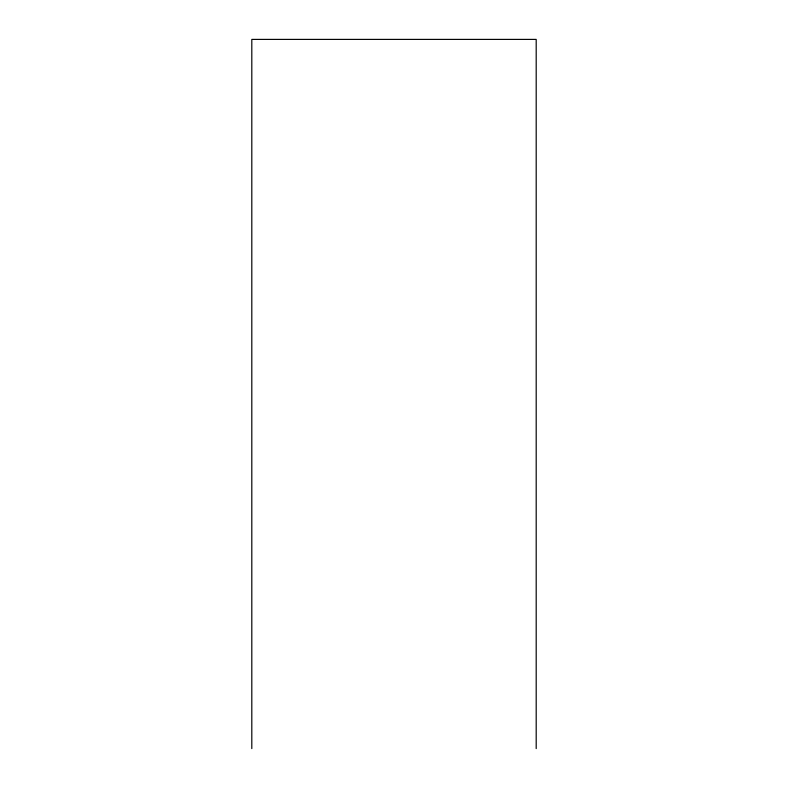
<?xml version="1.0" encoding="UTF-8"?>
<svg xmlns="http://www.w3.org/2000/svg" width="788" height="788" viewBox="0 0 788 788"><rect width="100%" height="100%" fill="white"/><g stroke="black" fill="none" stroke-linecap="round" stroke-linejoin="round"><path stroke-width="1.18" d="M536.195 748.6L536.195 39.4L251.805 39.4L251.805 748.6"/></g></svg>
